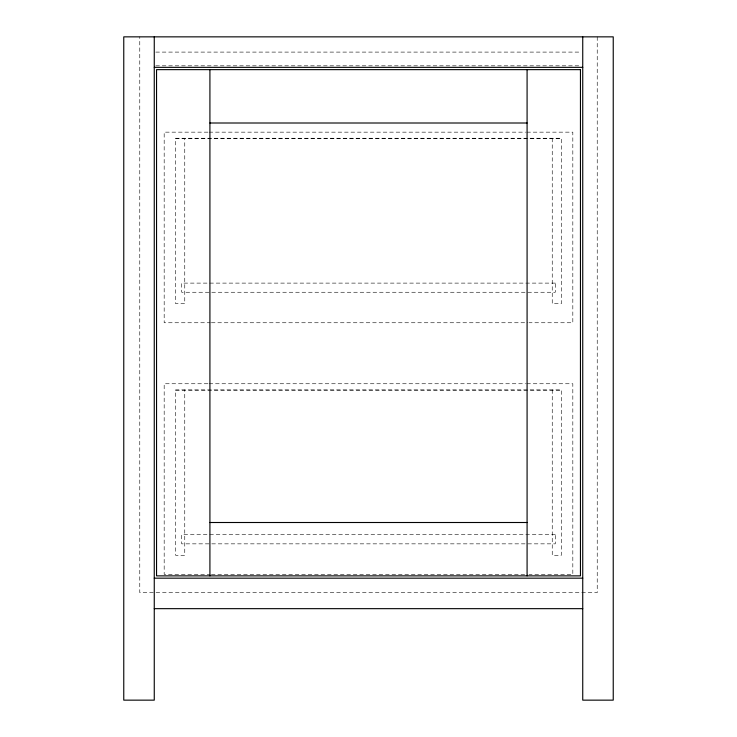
<?xml version="1.0" encoding="UTF-8"?>
<svg xmlns="http://www.w3.org/2000/svg" width="737" height="737" viewBox="0 0 737 737"><rect width="100%" height="100%" fill="white"/><g stroke="black" fill="none" stroke-linecap="round" stroke-linejoin="round"><path stroke-width="0.55" stroke-dasharray="3.69 2.76" d="M155.802 52.097L581.198 52.097M155.802 65.823L581.198 65.823M207.917 132.153L164.176 132.153L164.176 322.751L210.22 322.751M209.068 132.153L525.628 132.153M526.78 132.153L572.824 132.153L572.824 322.751L529.083 322.751M175.609 138.713L561.391 138.713M211.372 322.751L527.932 322.751M207.917 383.747L164.176 383.747L164.176 574.353L210.22 574.353M209.068 383.747L525.628 383.747M526.78 383.747L572.824 383.747L572.824 574.353L529.083 574.353M175.609 390.306L561.391 390.306M211.372 574.353L527.932 574.353M597.228 36.85L597.228 592.649L139.772 592.649L139.772 36.85M552.243 138.252L552.243 303.699L561.391 303.699L561.391 138.252L175.609 138.252L175.609 303.699L184.757 303.699L184.757 138.252M552.243 389.845L552.243 555.293L561.391 555.293L561.391 389.845L175.609 389.845L175.609 555.293L184.757 555.293L184.757 389.845M555.293 283.109L181.707 283.109L181.707 292.257L555.293 292.257L555.293 283.109M555.293 534.703L181.707 534.703L181.707 543.851L555.293 543.851L555.293 534.703"/><path stroke-width="1.11" d="M154.263 67.343L582.737 67.343M209.916 123.005L527.084 123.005M209.916 522.505L527.084 522.505M154.263 578.167L582.737 578.167M154.263 608.661L582.737 608.661M582.737 36.85L582.737 700.15L613.239 700.15L613.239 36.85L123.761 36.85L123.761 700.15L154.263 700.15L154.263 36.85M527.084 69.637L527.084 575.873M209.916 69.637L209.916 575.873M580.452 69.637L156.548 69.637L156.548 575.873L580.452 575.873L580.452 69.637"/></g></svg>
